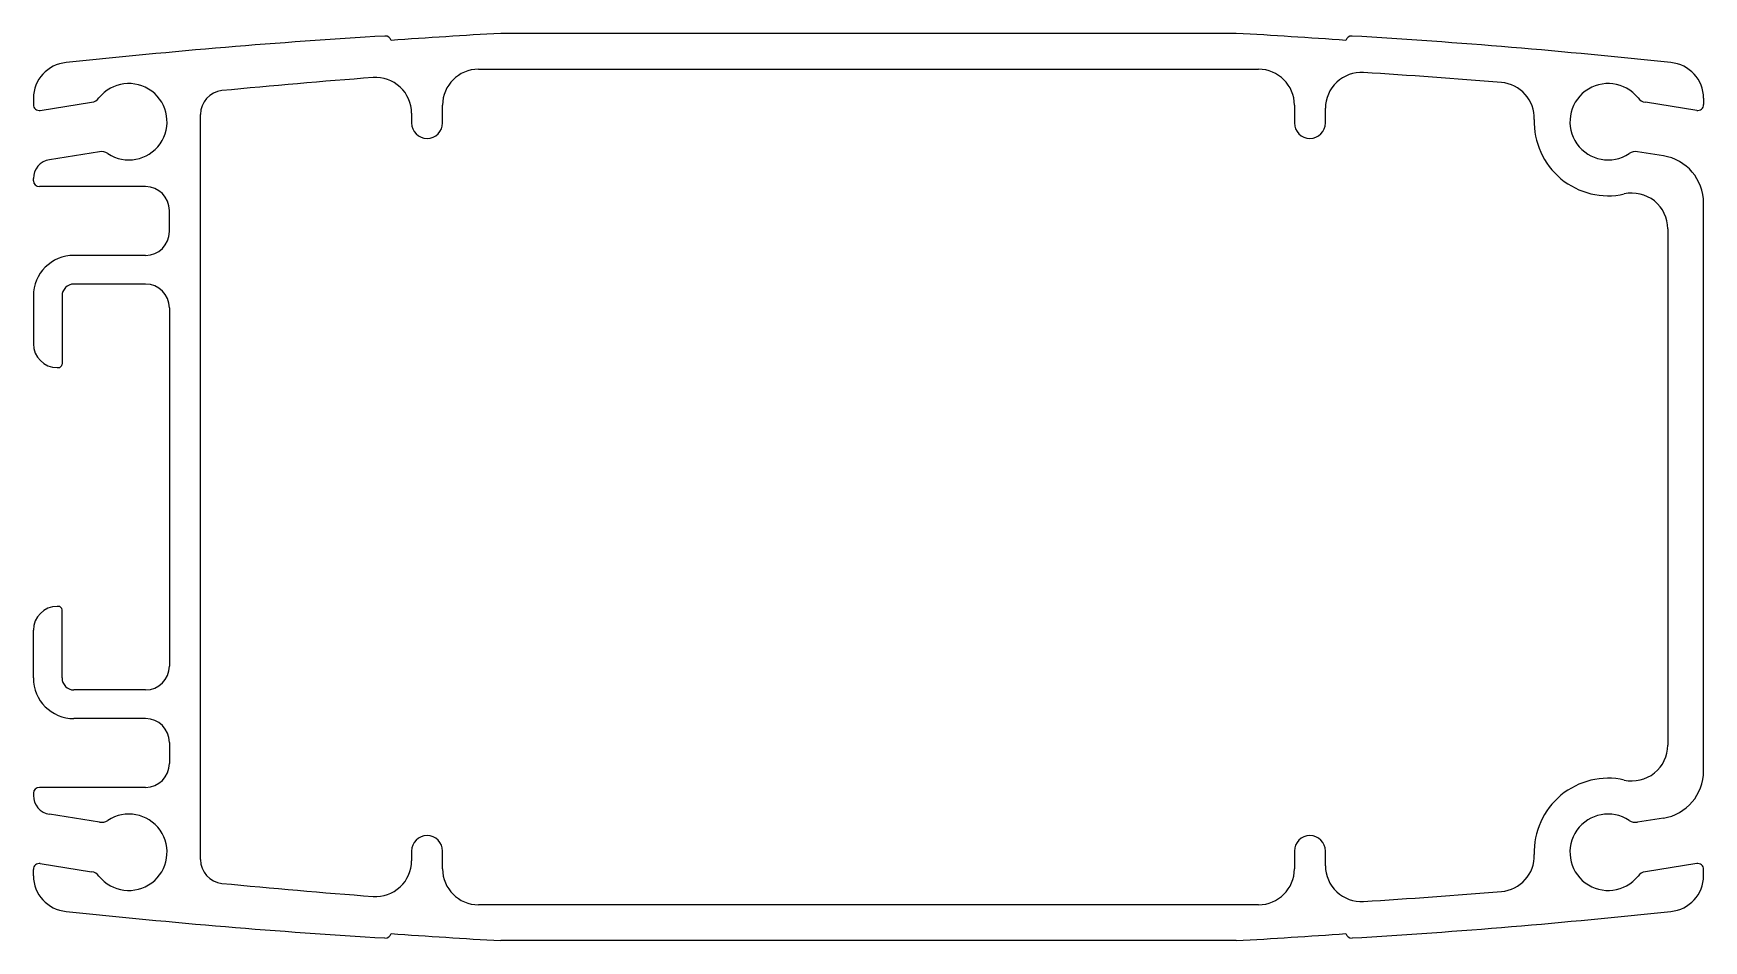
# Model space of a CAD drawing. Extents: x 1607.3 to 1677.3, y 2179.1 to 2217.1.
import ezdxf

# ---------------------------------------------------------------- set-up
doc = ezdxf.new("R2010")
doc.units = 0
doc.layers.get('0').update_dxf_attribs({"linetype": 'CONTINUOUS'})

msp = doc.modelspace()

# ---------------------------------------------------------------- linework, layer by layer
for p, q in [((1657.689, 2217.076), (1626.857, 2217.076)), ((1625.923, 2215.576), (1658.623, 2215.576)), ((1607.273, 2214.358), (1607.273, 2214.098)), ((1607.562, 2213.851), (1609.709, 2214.191)), ((1676.984, 2213.851), (1674.837, 2214.191)), ((1677.273, 2214.358), (1677.273, 2214.098)), ((1614.273, 2182.469), (1614.273, 2213.683)), ((1623.123, 2213.73), (1623.123, 2213.326)), ((1624.423, 2213.326), (1624.423, 2214.076)), ((1660.123, 2214.076), (1660.123, 2213.326)), ((1661.423, 2213.326), (1661.423, 2213.939)), ((1610.038, 2212.117), (1607.948, 2211.786)), ((1675.586, 2211.947), (1674.508, 2212.117)), ((1607.273, 2210.907), (1607.273, 2210.996)), ((1611.973, 2210.657), (1607.523, 2210.657)), ((1677.273, 2186.181), (1677.273, 2209.971)), ((1612.973, 2208.776), (1612.973, 2209.657)), ((1675.773, 2208.886), (1675.773, 2187.266)), ((1611.973, 2207.776), (1608.973, 2207.776)), ((1611.973, 2206.576), (1608.973, 2206.576)), ((1607.273, 2206.076), (1607.273, 2204.076)), ((1608.473, 2206.076), (1608.473, 2203.226)), ((1612.973, 2205.576), (1612.973, 2190.576)), ((1608.273, 2203.076), (1608.323, 2203.076)), ((1608.323, 2193.076), (1608.273, 2193.076)), ((1608.473, 2190.076), (1608.473, 2192.926)), ((1607.273, 2190.076), (1607.273, 2192.076)), ((1611.973, 2189.576), (1608.973, 2189.576)), ((1611.973, 2188.376), (1608.973, 2188.376)), ((1612.973, 2187.376), (1612.973, 2186.495)), ((1611.973, 2185.495), (1607.523, 2185.495)), ((1607.273, 2185.245), (1607.273, 2185.156)), ((1610.038, 2184.035), (1607.948, 2184.366)), ((1675.586, 2184.205), (1674.508, 2184.035)), ((1623.123, 2182.826), (1623.123, 2182.422)), ((1624.423, 2182.076), (1624.423, 2182.826)), ((1660.123, 2182.826), (1660.123, 2182.076)), ((1661.423, 2182.213), (1661.423, 2182.826)), ((1607.273, 2181.794), (1607.273, 2182.054)), ((1607.562, 2182.301), (1609.709, 2181.961)), ((1676.984, 2182.301), (1674.837, 2181.961)), ((1677.273, 2181.794), (1677.273, 2182.054)), ((1658.623, 2180.576), (1625.923, 2180.576)), ((1657.689, 2179.076), (1626.857, 2179.076))]:
    msp.add_line(p, q)
for centre, radius, start, end in [((1638.618, 1937.461), 280, 93.40086, 96.14439), ((1622.023, 2216.718), 0.25, 15.34639, 93.40086), ((1642.273, 1937.701), 279.8, 93.15837, 94.10081), ((1642.273, 1937.701), 279.8, 85.89919, 86.84163), ((1662.523, 2216.718), 0.25, 86.59914, 164.65361), ((1645.928, 1937.461), 280, 83.85561, 86.59914), ((1608.773, 2214.358), 1.5, 94.75995, 180), ((1625.923, 2214.076), 1.5, 90, 180), ((1658.623, 2214.076), 1.5, 0, 90), ((1675.773, 2214.358), 1.5, 0, 85.24005), ((1611.273, 2213.376), 1.6, 236.56941, 141.43059), ((1642.273, 1937.701), 278.3, 94.27839, 95.5876), ((1621.623, 2213.73), 1.5, 0, 94.27839), ((1662.923, 2213.939), 1.5, 86.48244, 180), ((1645.928, 1937.461), 278.5, 85.28949, 86.48244), ((1668.676, 2213.525), 1.5, 358.13715, 85.28949), ((1673.273, 2213.376), 1.6, 38.56941, 303.43059), ((1609.631, 2214.685), 0.5, 279, 321.43059), ((1615.273, 2213.683), 1, 95.5876, 180), ((1674.915, 2214.685), 0.5, 218.56941, 261), ((1607.523, 2214.098), 0.25, 180, 279), ((1673.273, 2213.376), 3.1, 178.13715, 282.55586), ((1677.023, 2214.098), 0.25, 261, 0), ((1623.773, 2213.326), 0.65, 180, 360), ((1660.773, 2213.326), 0.65, 180, 360), ((1610.116, 2211.623), 0.5, 56.56941, 99), ((1674.43, 2211.623), 0.5, 81, 123.43059), ((1608.073, 2210.996), 0.8, 99, 180), ((1675.273, 2209.971), 2, 0, 81), ((1607.523, 2210.907), 0.25, 180, 270), ((1611.973, 2209.657), 1, 0, 90), ((1674.273, 2208.886), 1.5, 0, 102.55586), ((1611.973, 2208.776), 1, 270, 360), ((1608.973, 2206.076), 1.7, 90, 180), ((1608.973, 2206.076), 0.5, 90, 180), ((1611.973, 2205.576), 1, 0, 90), ((1608.273, 2204.076), 1, 180, 270), ((1608.323, 2203.226), 0.15, 270, 0), ((1608.273, 2192.076), 1, 90, 180), ((1608.323, 2192.926), 0.15, 0, 90), ((1611.973, 2190.576), 1, 270, 0), ((1608.973, 2190.076), 1.7, 180, 270), ((1608.973, 2190.076), 0.5, 180, 270), ((1611.973, 2187.376), 1, 0, 90), ((1674.273, 2187.266), 1.5, 257.44414, 0), ((1611.973, 2186.495), 1, 270, 360), ((1675.273, 2186.181), 2, 279, 0), ((1607.523, 2185.245), 0.25, 90, 180), ((1673.273, 2182.776), 3.1, 77.44414, 181.86285), ((1608.073, 2185.156), 0.8, 180, 261), ((1611.273, 2182.776), 1.6, 218.56941, 123.43059), ((1610.116, 2184.529), 0.5, 261, 303.43059), ((1673.273, 2182.776), 1.6, 56.56941, 321.43059), ((1674.43, 2184.529), 0.5, 236.56941, 279), ((1623.773, 2182.826), 0.65, 0, 180), ((1660.773, 2182.826), 0.65, 0, 180), ((1668.676, 2182.626), 1.5, 274.71051, 1.86285), ((1607.523, 2182.054), 0.25, 81, 180), ((1609.631, 2181.467), 0.5, 38.56941, 81), ((1615.273, 2182.469), 1, 180, 264.4124), ((1621.623, 2182.422), 1.5, 265.72161, 360), ((1625.923, 2182.076), 1.5, 180, 270), ((1658.623, 2182.076), 1.5, 270, 360), ((1662.923, 2182.213), 1.5, 180, 273.51756), ((1674.915, 2181.467), 0.5, 99, 141.43059), ((1677.023, 2182.054), 0.25, 0, 99), ((1608.773, 2181.794), 1.5, 180, 265.24005), ((1642.273, 2458.451), 278.3, 264.4124, 265.72161), ((1675.773, 2181.794), 1.5, 274.75995, 0), ((1645.928, 2458.691), 278.5, 273.51756, 274.71051), ((1638.618, 2458.691), 280, 263.85561, 266.59914), ((1645.928, 2458.691), 280, 273.40086, 276.14439), ((1622.023, 2179.433), 0.25, 266.59914, 344.65361), ((1642.273, 2458.451), 279.8, 265.89919, 266.84163), ((1642.273, 2458.451), 279.8, 273.15837, 274.10081), ((1662.523, 2179.433), 0.25, 195.34639, 273.40086)]:
    msp.add_arc(centre, radius, start, end)

doc.saveas('drawing.dxf')
